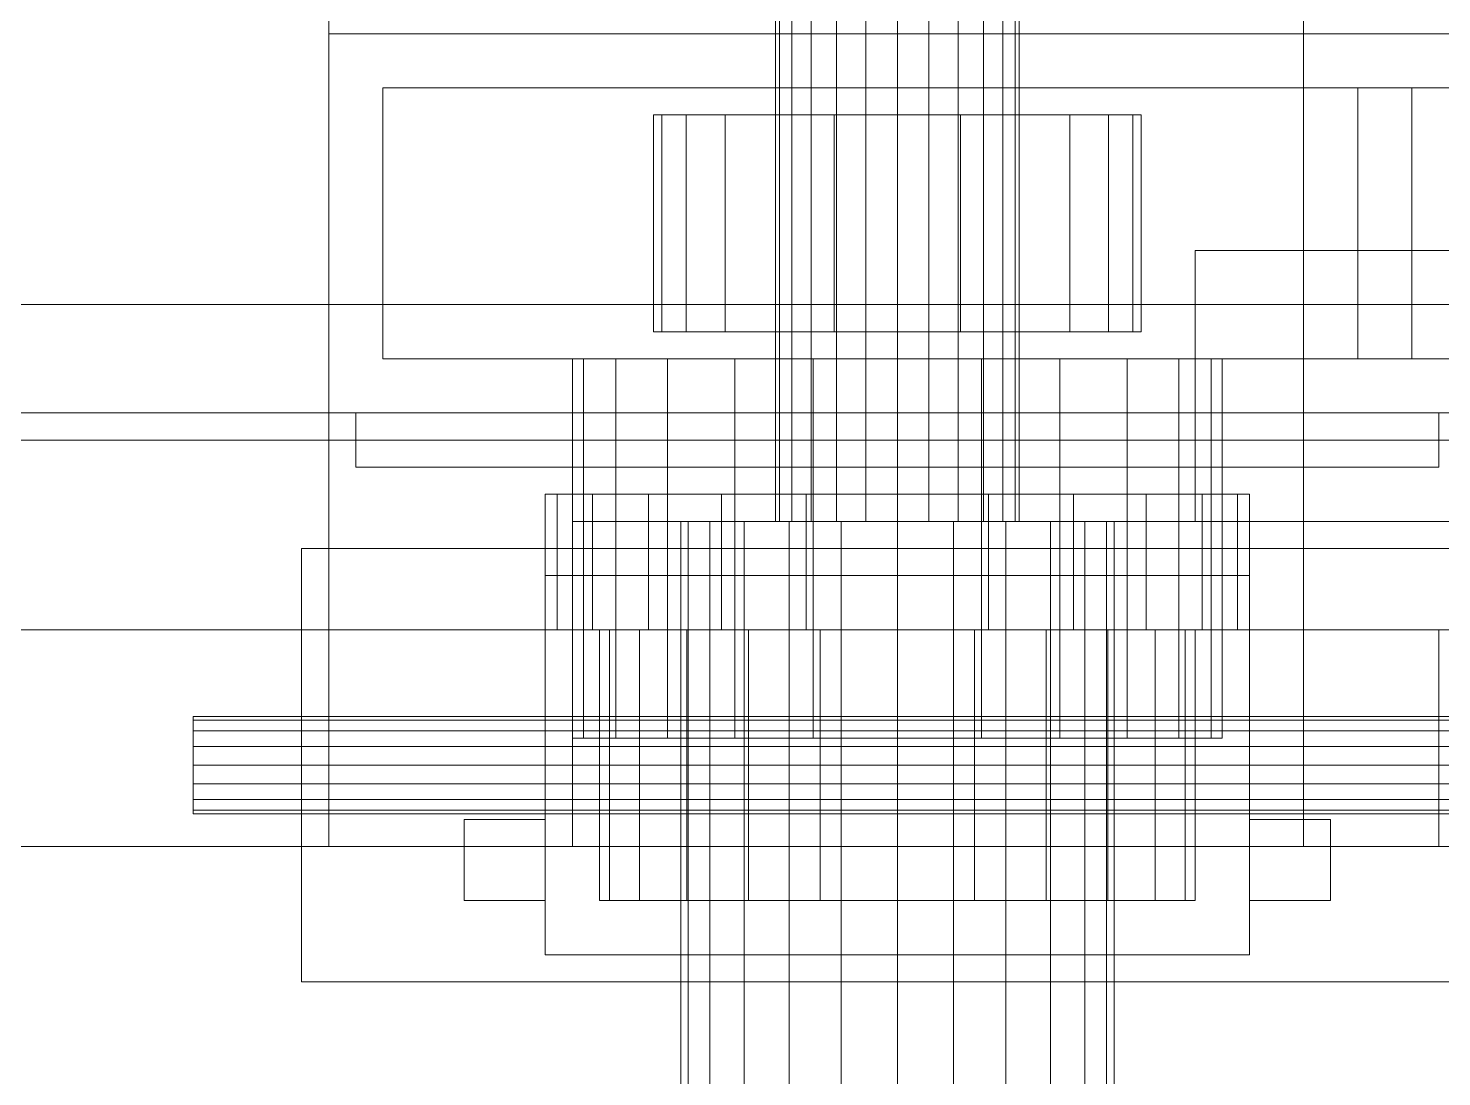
# Model space of a CAD drawing. Header units: millimetres. Extents: x -191664 to 191490, y -197311 to 10263.
# Drawn here: x 57106.7 to 57367.6, y -16742.5 to -16549 of the extents above; entities that cross this region are included whole.
import ezdxf

# ---------------------------------------------------------------- set-up
doc = ezdxf.new("R2010")
doc.units = ezdxf.units.MM
doc.layers.add('superior_secador', color=7, linetype='Continuous', lineweight=0)

msp = doc.modelspace()

# ---------------------------------------------------------------- linework, layer by layer
at = {"layer": 'superior_secador', "color": 9, "true_color": 0xbcc6c9}
for p, q in [((57244.62, -16380), (57244.62, -16640)), ((57245.38, -16380), (57245.38, -16640)), ((57247.63, -16380), (57247.63, -16640)), ((57251.21, -16380), (57251.21, -16640)), ((57255.87, -16380), (57255.87, -16640)), ((57261.29, -16380), (57261.29, -16640)), ((57267.12, -16380), (57267.12, -16640)), ((57272.94, -16380), (57272.94, -16640)), ((57278.37, -16380), (57278.37, -16640)), ((57283.03, -16380), (57283.03, -16640)), ((57286.6, -16380), (57286.6, -16640)), ((57288.85, -16380), (57288.85, -16640)), ((57289.62, -16640), (57289.62, -16380)), ((57245.38, -16640), (57244.62, -16640)), ((57247.63, -16640), (57245.38, -16640)), ((57251.21, -16640), (57247.63, -16640)), ((57255.87, -16640), (57251.21, -16640)), ((57261.29, -16640), (57255.87, -16640)), ((57267.12, -16640), (57261.29, -16640)), ((57272.94, -16640), (57267.12, -16640)), ((57278.37, -16640), (57272.94, -16640)), ((57283.03, -16640), (57278.37, -16640)), ((57286.6, -16640), (57283.03, -16640)), ((57288.85, -16640), (57286.6, -16640)), ((57289.62, -16640), (57288.85, -16640))]:
    msp.add_line(p, q, dxfattribs=at)
at = {"layer": 'superior_secador', "color": 253, "true_color": 0xa6b3ba}
for p, q in [((57162.12, -16700), (57162.12, -16405)), ((57342.12, -16700), (57342.12, -16405)), ((57162.12, -16700), (57162.12, -16550)), ((57162.12, -16550), (57372.12, -16550)), ((57342.12, -16700), (57342.12, -16550)), ((57342.12, -16550), (57552.12, -16550)), ((57372.12, -16700), (57162.12, -16700)), ((57552.12, -16700), (57342.12, -16700))]:
    msp.add_line(p, q, dxfattribs=at)
at = {"layer": 'superior_secador', "color": 117, "true_color": 0x356c64}
for p, q in [((57172.12, -16610), (57172.12, -16560)), ((57172.12, -16560), (57362.12, -16560)), ((57352.12, -16610), (57352.12, -16560)), ((57352.12, -16560), (57542.12, -16560)), ((57362.12, -16560), (57362.12, -16610)), ((57362.12, -16610), (57172.12, -16610)), ((57542.12, -16610), (57352.12, -16610))]:
    msp.add_line(p, q, dxfattribs=at)
at = {"layer": 'superior_secador', "color": 252, "true_color": 0x8ba19a}
for p, q in [((57222.12, -16605), (57222.12, -16565)), ((57222.12, -16565), (57223.65, -16565)), ((57222.12, -16565), (57244.62, -16565)), ((57223.65, -16605), (57223.65, -16565)), ((57223.65, -16565), (57228.14, -16565)), ((57223.65, -16565), (57245.38, -16565)), ((57228.14, -16605), (57228.14, -16565)), ((57228.14, -16565), (57235.3, -16565)), ((57228.14, -16565), (57247.63, -16565)), ((57235.3, -16605), (57235.3, -16565)), ((57235.3, -16565), (57244.62, -16565)), ((57235.3, -16565), (57251.21, -16565)), ((57244.62, -16605), (57244.62, -16565)), ((57244.62, -16565), (57255.47, -16565)), ((57244.62, -16565), (57255.87, -16565)), ((57245.38, -16565), (57244.62, -16565)), ((57247.63, -16565), (57245.38, -16565)), ((57245.38, -16565), (57245.38, -16605)), ((57251.21, -16565), (57247.63, -16565)), ((57247.63, -16565), (57247.63, -16605)), ((57255.87, -16565), (57251.21, -16565)), ((57251.21, -16565), (57251.21, -16605)), ((57255.47, -16605), (57255.47, -16565)), ((57255.47, -16565), (57267.12, -16565)), ((57255.47, -16565), (57261.29, -16565)), ((57261.29, -16565), (57255.87, -16565)), ((57255.87, -16565), (57255.87, -16605)), ((57267.12, -16565), (57261.29, -16565)), ((57261.29, -16565), (57261.29, -16605)), ((57267.12, -16605), (57267.12, -16565)), ((57267.12, -16565), (57278.76, -16565)), ((57272.94, -16565), (57267.12, -16565)), ((57278.37, -16565), (57272.94, -16565)), ((57272.94, -16565), (57272.94, -16605)), ((57278.76, -16565), (57272.94, -16565)), ((57283.03, -16565), (57278.37, -16565)), ((57278.37, -16565), (57278.37, -16605)), ((57289.62, -16565), (57278.37, -16565)), ((57278.76, -16605), (57278.76, -16565)), ((57278.76, -16565), (57289.62, -16565)), ((57286.6, -16565), (57283.03, -16565)), ((57283.03, -16565), (57283.03, -16605)), ((57298.94, -16565), (57283.03, -16565)), ((57288.85, -16565), (57286.6, -16565)), ((57286.6, -16565), (57286.6, -16605)), ((57306.09, -16565), (57286.6, -16565)), ((57289.62, -16565), (57288.85, -16565)), ((57288.85, -16565), (57288.85, -16605)), ((57310.58, -16565), (57288.85, -16565)), ((57289.62, -16605), (57289.62, -16565)), ((57289.62, -16565), (57312.12, -16565)), ((57289.62, -16565), (57298.94, -16565)), ((57298.94, -16605), (57298.94, -16565)), ((57298.94, -16565), (57306.09, -16565)), ((57306.09, -16605), (57306.09, -16565)), ((57306.09, -16565), (57310.58, -16565)), ((57310.58, -16605), (57310.58, -16565)), ((57310.58, -16565), (57312.12, -16565)), ((57312.12, -16565), (57312.12, -16605)), ((57223.65, -16605), (57222.12, -16605)), ((57244.62, -16605), (57222.12, -16605)), ((57228.14, -16605), (57223.65, -16605)), ((57245.38, -16605), (57223.65, -16605)), ((57235.3, -16605), (57228.14, -16605)), ((57247.63, -16605), (57228.14, -16605)), ((57244.62, -16605), (57235.3, -16605)), ((57251.21, -16605), (57235.3, -16605)), ((57255.47, -16605), (57244.62, -16605)), ((57255.87, -16605), (57244.62, -16605)), ((57244.62, -16605), (57245.38, -16605)), ((57245.38, -16605), (57247.63, -16605)), ((57247.63, -16605), (57251.21, -16605)), ((57251.21, -16605), (57255.87, -16605)), ((57267.12, -16605), (57255.47, -16605)), ((57261.29, -16605), (57255.47, -16605)), ((57255.87, -16605), (57261.29, -16605)), ((57261.29, -16605), (57267.12, -16605)), ((57278.76, -16605), (57267.12, -16605)), ((57267.12, -16605), (57272.94, -16605)), ((57272.94, -16605), (57278.37, -16605)), ((57272.94, -16605), (57278.76, -16605)), ((57278.37, -16605), (57283.03, -16605)), ((57278.37, -16605), (57289.62, -16605)), ((57289.62, -16605), (57278.76, -16605)), ((57283.03, -16605), (57286.6, -16605)), ((57283.03, -16605), (57298.94, -16605)), ((57286.6, -16605), (57288.85, -16605)), ((57286.6, -16605), (57306.09, -16605)), ((57288.85, -16605), (57289.62, -16605)), ((57288.85, -16605), (57310.58, -16605)), ((57312.12, -16605), (57289.62, -16605)), ((57298.94, -16605), (57289.62, -16605)), ((57306.09, -16605), (57298.94, -16605)), ((57310.58, -16605), (57306.09, -16605)), ((57312.12, -16605), (57310.58, -16605)), ((57207.12, -16640), (57207.12, -16610)), ((57207.12, -16610), (57209.16, -16610)), ((57207.12, -16610), (57244.62, -16610)), ((57209.16, -16640), (57209.16, -16610)), ((57209.16, -16610), (57215.15, -16610)), ((57209.16, -16610), (57245.38, -16610)), ((57215.15, -16640), (57215.15, -16610)), ((57215.15, -16610), (57224.69, -16610)), ((57215.15, -16610), (57247.63, -16610)), ((57224.69, -16640), (57224.69, -16610)), ((57224.69, -16610), (57237.12, -16610)), ((57224.69, -16610), (57251.21, -16610)), ((57237.12, -16640), (57237.12, -16610)), ((57237.12, -16610), (57251.59, -16610)), ((57237.12, -16610), (57255.87, -16610)), ((57245.38, -16610), (57244.62, -16610)), ((57244.62, -16610), (57244.62, -16640)), ((57247.63, -16610), (57245.38, -16610)), ((57245.38, -16610), (57245.38, -16640)), ((57251.21, -16610), (57247.63, -16610)), ((57247.63, -16610), (57247.63, -16640)), ((57255.87, -16610), (57251.21, -16610)), ((57251.21, -16610), (57251.21, -16640)), ((57251.59, -16640), (57251.59, -16610)), ((57251.59, -16610), (57267.12, -16610)), ((57251.59, -16610), (57261.29, -16610)), ((57261.29, -16610), (57255.87, -16610)), ((57255.87, -16610), (57255.87, -16640)), ((57267.12, -16610), (57261.29, -16610)), ((57261.29, -16610), (57261.29, -16640)), ((57267.12, -16640), (57267.12, -16610)), ((57267.12, -16610), (57282.64, -16610)), ((57272.94, -16610), (57267.12, -16610)), ((57278.37, -16610), (57272.94, -16610)), ((57272.94, -16610), (57272.94, -16640)), ((57282.64, -16610), (57272.94, -16610)), ((57283.03, -16610), (57278.37, -16610)), ((57278.37, -16610), (57278.37, -16640)), ((57297.12, -16610), (57278.37, -16610)), ((57282.64, -16640), (57282.64, -16610)), ((57282.64, -16610), (57297.12, -16610)), ((57286.6, -16610), (57283.03, -16610)), ((57283.03, -16610), (57283.03, -16640)), ((57309.54, -16610), (57283.03, -16610)), ((57288.85, -16610), (57286.6, -16610)), ((57286.6, -16610), (57286.6, -16640)), ((57319.08, -16610), (57286.6, -16610)), ((57289.62, -16610), (57288.85, -16610)), ((57288.85, -16610), (57288.85, -16640)), ((57325.07, -16610), (57288.85, -16610)), ((57289.62, -16640), (57289.62, -16610)), ((57289.62, -16610), (57327.12, -16610)), ((57297.12, -16640), (57297.12, -16610)), ((57297.12, -16610), (57309.54, -16610)), ((57309.54, -16640), (57309.54, -16610)), ((57309.54, -16610), (57319.08, -16610)), ((57319.08, -16640), (57319.08, -16610)), ((57319.08, -16610), (57325.07, -16610)), ((57325.07, -16640), (57325.07, -16610)), ((57325.07, -16610), (57327.12, -16610)), ((57327.12, -16610), (57327.12, -16640)), ((57207.12, -16680), (57207.12, -16640)), ((57207.12, -16640), (57209.16, -16640)), ((57207.12, -16640), (57227.12, -16640)), ((57244.62, -16640), (57207.12, -16640)), ((57209.16, -16680), (57209.16, -16640)), ((57209.16, -16640), (57215.15, -16640)), ((57209.16, -16640), (57228.48, -16640)), ((57245.38, -16640), (57209.16, -16640)), ((57215.15, -16680), (57215.15, -16640)), ((57215.15, -16640), (57224.69, -16640)), ((57215.15, -16640), (57232.47, -16640)), ((57247.63, -16640), (57215.15, -16640)), ((57224.69, -16680), (57224.69, -16640)), ((57224.69, -16640), (57237.12, -16640)), ((57224.69, -16640), (57238.83, -16640)), ((57251.21, -16640), (57224.69, -16640)), ((57227.12, -16640), (57227.12, -16680)), ((57228.48, -16640), (57228.48, -16680)), ((57232.47, -16640), (57232.47, -16680)), ((57237.12, -16680), (57237.12, -16640)), ((57237.12, -16640), (57251.59, -16640)), ((57237.12, -16640), (57247.12, -16640)), ((57255.87, -16640), (57237.12, -16640)), ((57238.83, -16640), (57238.83, -16680)), ((57247.12, -16640), (57247.12, -16680)), ((57251.59, -16680), (57251.59, -16640)), ((57251.59, -16640), (57267.12, -16640)), ((57251.59, -16640), (57256.76, -16640)), ((57261.29, -16640), (57251.59, -16640)), ((57256.76, -16640), (57256.76, -16680)), ((57267.12, -16680), (57267.12, -16640)), ((57267.12, -16640), (57282.64, -16640)), ((57272.94, -16640), (57282.64, -16640)), ((57277.47, -16640), (57277.47, -16680)), ((57282.64, -16640), (57277.47, -16640)), ((57278.37, -16640), (57297.12, -16640)), ((57282.64, -16680), (57282.64, -16640)), ((57282.64, -16640), (57297.12, -16640)), ((57283.03, -16640), (57309.54, -16640)), ((57286.6, -16640), (57319.08, -16640)), ((57287.12, -16640), (57287.12, -16680)), ((57297.12, -16640), (57287.12, -16640)), ((57288.85, -16640), (57325.07, -16640)), ((57327.12, -16640), (57289.62, -16640)), ((57295.4, -16640), (57295.4, -16680)), ((57309.54, -16640), (57295.4, -16640)), ((57297.12, -16680), (57297.12, -16640)), ((57297.12, -16640), (57309.54, -16640)), ((57301.76, -16640), (57301.76, -16680)), ((57319.08, -16640), (57301.76, -16640)), ((57305.75, -16640), (57305.75, -16680)), ((57325.07, -16640), (57305.75, -16640)), ((57307.12, -16680), (57307.12, -16640)), ((57307.12, -16640), (57327.12, -16640)), ((57309.54, -16680), (57309.54, -16640)), ((57309.54, -16640), (57319.08, -16640)), ((57319.08, -16680), (57319.08, -16640)), ((57319.08, -16640), (57325.07, -16640)), ((57325.07, -16680), (57325.07, -16640)), ((57325.07, -16640), (57327.12, -16640)), ((57327.12, -16640), (57327.12, -16680)), ((57209.16, -16680), (57207.12, -16680)), ((57227.12, -16680), (57207.12, -16680)), ((57215.15, -16680), (57209.16, -16680)), ((57228.48, -16680), (57209.16, -16680)), ((57224.69, -16680), (57215.15, -16680)), ((57232.47, -16680), (57215.15, -16680)), ((57237.12, -16680), (57224.69, -16680)), ((57238.83, -16680), (57224.69, -16680)), ((57227.12, -16680), (57228.48, -16680)), ((57228.48, -16680), (57232.47, -16680)), ((57232.47, -16680), (57238.83, -16680)), ((57251.59, -16680), (57237.12, -16680)), ((57247.12, -16680), (57237.12, -16680)), ((57238.83, -16680), (57247.12, -16680)), ((57247.12, -16680), (57256.76, -16680)), ((57267.12, -16680), (57251.59, -16680)), ((57256.76, -16680), (57251.59, -16680)), ((57256.76, -16680), (57267.12, -16680)), ((57282.64, -16680), (57267.12, -16680)), ((57267.12, -16680), (57277.47, -16680)), ((57277.47, -16680), (57287.12, -16680)), ((57277.47, -16680), (57282.64, -16680)), ((57297.12, -16680), (57282.64, -16680)), ((57287.12, -16680), (57295.4, -16680)), ((57287.12, -16680), (57297.12, -16680)), ((57295.4, -16680), (57301.76, -16680)), ((57295.4, -16680), (57309.54, -16680)), ((57309.54, -16680), (57297.12, -16680)), ((57301.76, -16680), (57305.75, -16680)), ((57301.76, -16680), (57319.08, -16680)), ((57305.75, -16680), (57307.12, -16680)), ((57305.75, -16680), (57325.07, -16680)), ((57327.12, -16680), (57307.12, -16680)), ((57319.08, -16680), (57309.54, -16680)), ((57325.07, -16680), (57319.08, -16680)), ((57327.12, -16680), (57325.07, -16680))]:
    msp.add_line(p, q, dxfattribs=at)
at = {"layer": 'superior_secador', "color": 142, "true_color": 0x159eb4}
for p, q in [((57322.12, -16640), (57322.12, -16590)), ((57322.12, -16590), (57512.12, -16590)), ((57512.12, -16640), (57322.12, -16640))]:
    msp.add_line(p, q, dxfattribs=at)
at = {"layer": 'superior_secador', "color": 9, "true_color": 0xb8c6c1}
msp.add_line((37717.12, -16600), (57467.12, -16600), dxfattribs=at)
at = {"layer": 'superior_secador', "color": 251, "true_color": 0x536a64}
for p, q in [((37717.12, -16600), (57717.12, -16600)), ((37717.12, -16620), (57717.12, -16620)), ((57717.12, -16660), (37717.12, -16660))]:
    msp.add_line(p, q, dxfattribs=at)
at = {"layer": 'superior_secador', "color": 254, "true_color": 0xd8e0dc}
for p, q in [((56065.45, -16600), (57702.12, -16600)), ((57702.12, -16625), (56065.45, -16625))]:
    msp.add_line(p, q, dxfattribs=at)
at = {"layer": 'superior_secador', "color": 33, "true_color": 0xb7a252}
for p, q in [((57167.12, -16630), (57167.12, -16620)), ((57167.12, -16620), (57367.12, -16620)), ((57367.12, -16620), (57367.12, -16630)), ((57367.12, -16630), (57167.12, -16630))]:
    msp.add_line(p, q, dxfattribs=at)
at = {"layer": 'superior_secador', "color": 55, "true_color": 0xb2a258}
for p, q in [((57204.33, -16635), (57202.12, -16635)), ((57202.12, -16635), (57202.12, -16660)), ((57210.82, -16635), (57204.33, -16635)), ((57204.33, -16635), (57204.33, -16660)), ((57221.15, -16635), (57210.82, -16635)), ((57210.82, -16635), (57210.82, -16660)), ((57234.62, -16635), (57221.15, -16635)), ((57221.15, -16635), (57221.15, -16660)), ((57250.29, -16635), (57234.62, -16635)), ((57234.62, -16635), (57234.62, -16660)), ((57267.12, -16635), (57250.29, -16635)), ((57250.29, -16635), (57250.29, -16660)), ((57283.94, -16635), (57267.12, -16635)), ((57267.12, -16635), (57267.12, -16660)), ((57299.62, -16635), (57283.94, -16635)), ((57283.94, -16635), (57283.94, -16660)), ((57313.08, -16635), (57299.62, -16635)), ((57299.62, -16635), (57299.62, -16660)), ((57323.41, -16635), (57313.08, -16635)), ((57313.08, -16635), (57313.08, -16660)), ((57329.9, -16635), (57323.41, -16635)), ((57323.41, -16635), (57323.41, -16660)), ((57329.9, -16635), (57332.12, -16635)), ((57329.9, -16635), (57329.9, -16660)), ((57332.12, -16660), (57332.12, -16635)), ((57204.33, -16660), (57202.12, -16660)), ((57210.82, -16660), (57204.33, -16660)), ((57221.15, -16660), (57210.82, -16660)), ((57234.62, -16660), (57221.15, -16660)), ((57250.29, -16660), (57234.62, -16660)), ((57267.12, -16660), (57250.29, -16660)), ((57283.94, -16660), (57267.12, -16660)), ((57299.62, -16660), (57283.94, -16660)), ((57313.08, -16660), (57299.62, -16660)), ((57323.41, -16660), (57313.08, -16660)), ((57329.9, -16660), (57323.41, -16660)), ((57332.12, -16660), (57329.9, -16660))]:
    msp.add_line(p, q, dxfattribs=at)
at = {"layer": 'superior_secador', "color": 253, "true_color": 0xa4b0b5}
for p, q in [((57228.48, -16640), (57227.12, -16640)), ((57227.12, -16640), (57227.12, -19360)), ((57232.47, -16640), (57228.48, -16640)), ((57228.48, -16640), (57228.48, -19360)), ((57238.83, -16640), (57232.47, -16640)), ((57232.47, -16640), (57232.47, -19360)), ((57247.12, -16640), (57238.83, -16640)), ((57238.83, -16640), (57238.83, -19360)), ((57256.76, -16640), (57247.12, -16640)), ((57247.12, -16640), (57247.12, -19360)), ((57267.12, -16640), (57256.76, -16640)), ((57256.76, -16640), (57256.76, -19360)), ((57277.47, -16640), (57267.12, -16640)), ((57267.12, -16640), (57267.12, -19360)), ((57287.12, -16640), (57277.47, -16640)), ((57277.47, -16640), (57277.47, -19360)), ((57295.4, -16640), (57287.12, -16640)), ((57287.12, -16640), (57287.12, -19360)), ((57301.76, -16640), (57295.4, -16640)), ((57295.4, -16640), (57295.4, -19360)), ((57305.75, -16640), (57301.76, -16640)), ((57301.76, -16640), (57301.76, -19360)), ((57305.75, -16640), (57307.12, -16640)), ((57305.75, -16640), (57305.75, -19360)), ((57307.12, -19360), (57307.12, -16640)), ((57213.99, -16660), (57212.12, -16660)), ((57212.12, -16660), (57212.12, -16710)), ((57219.48, -16660), (57213.99, -16660)), ((57213.99, -16660), (57213.99, -16710)), ((57228.22, -16660), (57219.48, -16660)), ((57219.48, -16660), (57219.48, -16710)), ((57239.62, -16660), (57228.22, -16660)), ((57228.22, -16660), (57228.22, -16710)), ((57252.88, -16660), (57239.62, -16660)), ((57239.62, -16660), (57239.62, -16710)), ((57267.12, -16660), (57252.88, -16660)), ((57252.88, -16660), (57252.88, -16710)), ((57281.35, -16660), (57267.12, -16660)), ((57267.12, -16660), (57267.12, -16710)), ((57294.62, -16660), (57281.35, -16660)), ((57281.35, -16660), (57281.35, -16710)), ((57306.01, -16660), (57294.62, -16660)), ((57294.62, -16660), (57294.62, -16710)), ((57314.75, -16660), (57306.01, -16660)), ((57306.01, -16660), (57306.01, -16710)), ((57320.24, -16660), (57314.75, -16660)), ((57314.75, -16660), (57314.75, -16710)), ((57320.24, -16660), (57322.12, -16660)), ((57320.24, -16660), (57320.24, -16710)), ((57322.12, -16710), (57322.12, -16660)), ((57213.99, -16710), (57212.12, -16710)), ((57219.48, -16710), (57213.99, -16710)), ((57228.22, -16710), (57219.48, -16710)), ((57239.62, -16710), (57228.22, -16710)), ((57252.88, -16710), (57239.62, -16710)), ((57267.12, -16710), (57252.88, -16710)), ((57281.35, -16710), (57267.12, -16710)), ((57294.62, -16710), (57281.35, -16710)), ((57306.01, -16710), (57294.62, -16710)), ((57314.75, -16710), (57306.01, -16710)), ((57320.24, -16710), (57314.75, -16710)), ((57322.12, -16710), (57320.24, -16710))]:
    msp.add_line(p, q, dxfattribs=at)
at = {"layer": 'superior_secador', "color": 8, "true_color": 0x617680}
for p, q in [((57157.12, -16725), (57157.12, -16645)), ((57157.12, -16645), (57387.12, -16645)), ((57202.12, -16720), (57202.12, -16650)), ((57202.12, -16650), (57332.12, -16650)), ((57332.12, -16650), (57332.12, -16720)), ((38067.12, -16660), (57367.12, -16660)), ((57207.12, -16700), (57207.12, -16660)), ((57207.12, -16660), (57487.12, -16660)), ((57367.12, -16660), (57367.12, -16700)), ((57187.12, -16710), (57187.12, -16695)), ((57187.12, -16695), (57202.12, -16695)), ((57202.12, -16695), (57202.12, -16710)), ((57332.12, -16710), (57332.12, -16695)), ((57332.12, -16695), (57347.12, -16695)), ((57347.12, -16695), (57347.12, -16710)), ((57367.12, -16700), (38067.12, -16700)), ((57487.12, -16700), (57207.12, -16700)), ((57202.12, -16710), (57187.12, -16710)), ((57347.12, -16710), (57332.12, -16710)), ((57332.12, -16720), (57202.12, -16720)), ((57387.12, -16725), (57157.12, -16725))]:
    msp.add_line(p, q, dxfattribs=at)
at = {"layer": 'superior_secador', "color": 9, "true_color": 0xb2bdc0}
for p, q in [((57137.12, -16676.69), (57137.12, -16676)), ((57387.12, -16676), (57137.12, -16676)), ((57137.12, -16676.69), (57137.12, -16678.64)), ((57137.12, -16676.69), (57387.12, -16676.69)), ((57137.12, -16678.64), (57137.12, -16681.56)), ((57137.12, -16678.64), (57387.12, -16678.64)), ((57137.12, -16681.56), (57137.12, -16685)), ((57137.12, -16681.56), (57387.12, -16681.56)), ((57137.12, -16685), (57137.12, -16688.44)), ((57137.12, -16685), (57387.12, -16685)), ((57137.12, -16688.44), (57137.12, -16691.36)), ((57137.12, -16688.44), (57387.12, -16688.44)), ((57137.12, -16691.36), (57137.12, -16693.31)), ((57137.12, -16691.36), (57387.12, -16691.36)), ((57137.12, -16693.31), (57137.12, -16694)), ((57137.12, -16693.31), (57387.12, -16693.31)), ((57137.12, -16694), (57387.12, -16694))]:
    msp.add_line(p, q, dxfattribs=at)

doc.saveas('drawing.dxf')
